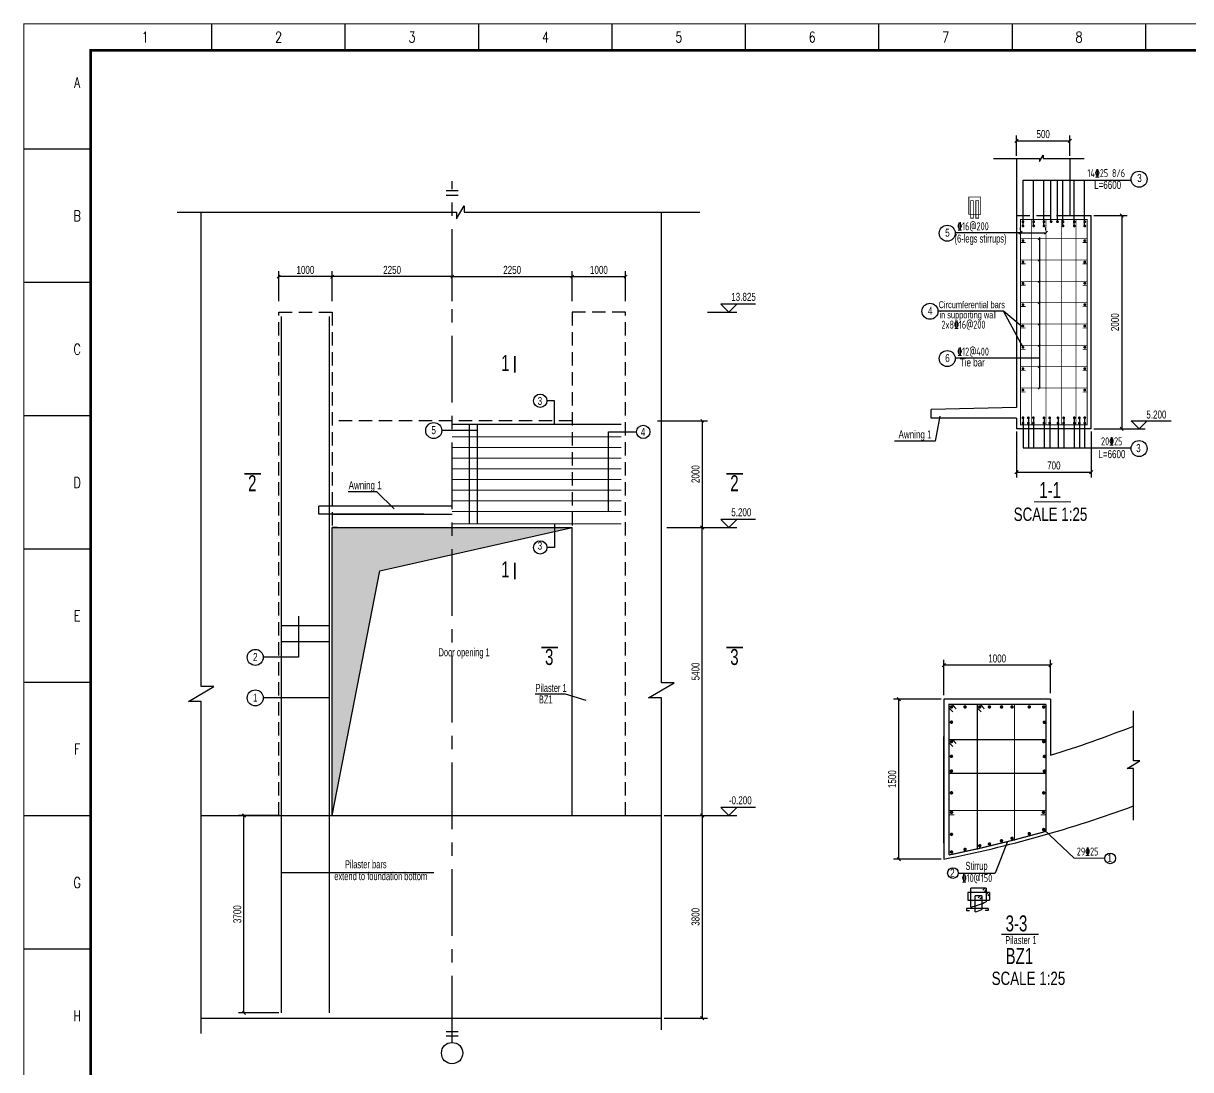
# Model space of a CAD drawing. Extents: x -84745 to 85, y -317996 to 13282.
# Drawn here: x -84050 to -40299, y -236348 to -197117 of the extents above; entities that cross this region are included whole.
import ezdxf
from ezdxf.enums import TextEntityAlignment as Align

# ---------------------------------------------------------------- set-up
doc = ezdxf.new("R2010")
doc.units = 0
doc.header["$LTSCALE"] = 2000
doc.header["$MEASUREMENT"] = 0
doc.linetypes.add('CENTER', pattern=[2, 1.25, -0.25, 0.25, -0.25])
doc.linetypes.add('HIDDEN', pattern=[0.375, 0.25, -0.125])
doc.layers.get('0').update_dxf_attribs({"linetype": 'CONTINUOUS'})
doc.layers.get('DEFPOINTS').update_dxf_attribs({"linetype": 'CONTINUOUS'})
for name, color, linetype in [('1', 3, 'CONTINUOUS'), ('12', 7, 'CONTINUOUS'), ('4', 2, 'CONTINUOUS'), ('5', 7, 'CONTINUOUS'), ('6', 1, 'CONTINUOUS'), ('LABEL_PM', 7, 'CONTINUOUS'), ('S_01', 3, 'CONTINUOUS'), ('S_02', 151, 'CENTER'), ('S_03', 7, 'HIDDEN'), ('S_04', 2, 'CONTINUOUS'), ('S_05_DIMS', 7, 'CONTINUOUS'), ('S_06', 1, 'CONTINUOUS'), ('S_07', 6, 'CONTINUOUS'), ('TK', 1, 'CONTINUOUS')]:
    doc.layers.add(name, color=color, linetype=linetype)
doc.layers.add('S_04_TEXT', color=2, linetype='CONTINUOUS', lineweight=0)
doc.styles.add('FS', font='kstxt.shx', dxfattribs={"width": 0.75, "bigfont": 'kshz.shx'})
doc.styles.add('HZ', font='kstxt.shx', dxfattribs={"width": 0.75, "bigfont": 'kshz.shx'})
doc.styles.add('KS', font='kstxt.shx', dxfattribs={"width": 0.75, "bigfont": 'kshz.shx'})
doc.styles.add('TK-HZ', font='txt.shx', dxfattribs={"width": 0.8, "bigfont": 'hztxt.shx'})
doc.styles.add('样3', font='tssdeng.shx', dxfattribs={"width": 0.7, "height": 300, "bigfont": 'tssdchn.shx'})
doc.dimstyles.new('Dim1', dxfattribs={"dimtxt": 300, "dimasz": 120, "dimexe": 200, "dimexo": 100, "dimgap": 100, "dimtad": 1, "dimdec": 0, "dimzin": 14, "dimdsep": 46, "dimtxsty": 'KS', "dimblk": 'ARCHTICK', "dimblk1": 'ARCHTICK', "dimblk2": 'ARCHTICK', "dimcen": -900, "dimclrd": 7, "dimclre": 7, "dimclrt": 2, "dimadec": 0, "dimazin": 0, "dimtfac": 1, "dimtdec": 0, "dimtix": 1, "dimtmove": 2, "dimatfit": 2, "dimfxl": 1, "dimtolj": 1, "dimtzin": 14, "dimarcsym": 0})
doc.dimstyles.new('KS50', dxfattribs={"dimtxt": 300, "dimasz": 120, "dimexe": 200, "dimexo": 100, "dimgap": 100, "dimtad": 1, "dimdec": 0, "dimlfac": 0.5, "dimzin": 14, "dimdsep": 46, "dimtxsty": 'KS', "dimblk": 'ARCHTICK', "dimcen": -900, "dimclrd": 7, "dimclre": 7, "dimclrt": 2, "dimadec": 0, "dimazin": 0, "dimtfac": 1, "dimtdec": 0, "dimtix": 1, "dimtmove": 2, "dimatfit": 2, "dimfxl": 1, "dimtolj": 1, "dimtzin": 14, "dimarcsym": 0})
doc.dimstyles.new('KSDIM0.25', dxfattribs={"dimtxt": 300, "dimasz": 120, "dimexe": 200, "dimexo": 100, "dimgap": 100, "dimtad": 1, "dimdec": 0, "dimlfac": 0.25, "dimzin": 14, "dimdsep": 46, "dimtxsty": 'KS', "dimblk": 'ARCHTICK', "dimblk1": 'OBLIQUE', "dimblk2": 'OBLIQUE', "dimsah": 1, "dimcen": -900, "dimclrd": 7, "dimclre": 7, "dimclrt": 2, "dimadec": 0, "dimazin": 0, "dimtfac": 1, "dimtdec": 0, "dimtix": 1, "dimtmove": 2, "dimatfit": 2, "dimfxl": 1, "dimtolj": 1, "dimtzin": 14, "dimlwd": -3, "dimarcsym": 2})
doc.dimstyles.new('KSDIM0.5', dxfattribs={"dimtxt": 300, "dimasz": 120, "dimexe": 200, "dimexo": 100, "dimgap": 100, "dimtad": 1, "dimdec": 0, "dimlfac": 0.5, "dimzin": 14, "dimdsep": 46, "dimtxsty": 'KS', "dimblk1": 'OBLIQUE', "dimblk2": 'OBLIQUE', "dimsah": 1, "dimcen": -900, "dimclrd": 7, "dimclre": 7, "dimclrt": 2, "dimazin": 0, "dimtfac": 1, "dimtdec": 0, "dimtix": 1, "dimtmove": 2, "dimatfit": 2, "dimfxl": 1, "dimtolj": 1, "dimtzin": 14, "dimlwd": -3, "dimarcsym": 2})
doc.dimstyles.new('KSDIM1', dxfattribs={"dimtxt": 300, "dimasz": 120, "dimexe": 200, "dimexo": 100, "dimgap": 100, "dimtad": 1, "dimdec": 0, "dimzin": 14, "dimdsep": 46, "dimtxsty": 'KS', "dimblk1": 'OBLIQUE', "dimblk2": 'OBLIQUE', "dimsah": 1, "dimcen": -900, "dimclrd": 7, "dimclre": 7, "dimclrt": 2, "dimazin": 3, "dimtfac": 1, "dimtdec": 0, "dimtix": 1, "dimtmove": 2, "dimatfit": 2, "dimfxl": 1, "dimtolj": 1, "dimtzin": 14, "dimlwd": -3, "dimarcsym": 0})

# ---------------------------------------------------------------- blocks, each defined once
blk = doc.blocks.new('A1-1')
at = {"layer": 'TK', "color": 7}
for p, q in [((7050, 58400), (7050, 59400)), ((12050, 58400), (12050, 59400)), ((17050, 58400), (17050, 59400)), ((22050, 58400), (22050, 59400)), ((27050, 58400), (27050, 59400)), ((32050, 58400), (32050, 59400)), ((37050, 58400), (37050, 59400)), ((42050, 58400), (42050, 59400)), ((2500, 54700), (0, 54700)), ((2500, 49700), (0, 49700)), ((2500, 44700), (0, 44700)), ((2500, 39700), (0, 39700)), ((2500, 34700), (0, 34700)), ((2500, 29700), (0, 29700)), ((2500, 24700), (0, 24700))]:
    blk.add_line(p, q, dxfattribs=at)
for points, const_width in [([(0, 0), (84100, 0), (84100, 59400), (0, 59400)], 35), ([(2500, 1000), (83100, 1000), (83100, 58400), (2500, 58400)], 100)]:
    blk.add_lwpolyline(points, close=True, dxfattribs=dict(at, const_width=const_width))
at = {"layer": 'TK', "color": 7, "style": 'TK-HZ', "width": 0.75}
for s, p in [('1', (4550, 58900)), ('2', (9550, 58900)), ('3', (14550, 58900)), ('4', (19550, 58900)), ('5', (24550, 58900)), ('6', (29550, 58900)), ('7', (34550, 58900)), ('8', (39550, 58900)), ('A', (2000, 57200)), ('B', (2000, 52200)), ('C', (2000, 47200)), ('D', (2000, 42200)), ('E', (2000, 37200)), ('F', (2000, 32200)), ('G', (2000, 27200)), ('H', (2000, 22200))]:
    blk.add_text(s, height=400, dxfattribs=at).set_placement(p, align=Align.MIDDLE_CENTER)
blk = doc.blocks.new('_OBLIQUE')
at = {"color": 1}
blk.add_line((-0.5, -0.5), (0.5, 0.5), dxfattribs=at)
blk = doc.blocks.new('*D176')
at = {"layer": 'DEFPOINTS', "color": 0, "transparency": 16777216}
for p in [(-60027, -216018), (-58605, -216018), (-60133, -226818)]:
    blk.add_point(p, dxfattribs=at)
at = {"layer": 'S_04', "color": 7, "lineweight": -2, "transparency": 16777216}
for p, q in [((-59927, -216018), (-58405, -216018)), ((-60033, -226818), (-58405, -226818))]:
    blk.add_line(p, q, dxfattribs=at)
at = {"layer": 'S_04', "color": 7, "lineweight": -3, "transparency": 16777216}
blk.add_line((-58605, -226818), (-58605, -216018), dxfattribs=at)
at = {"layer": 'S_04', "color": 7, "linetype": 'ByBlock', "lineweight": -3, "transparency": 16777216, "xscale": 120, "yscale": 120, "zscale": 120}
for p, rotation in [((-58605, -216018), 90), ((-58605, -226818), 270)]:
    blk.add_blockref('_OBLIQUE', p, dxfattribs=dict(at, rotation=rotation))
at = {"layer": 'S_04', "color": 2, "transparency": 16777216, "insert": (-58855, -221418), "char_height": 300, "attachment_point": 5, "rotation": 90, "style": 'KS'}
blk.add_mtext('\\A1;5400', dxfattribs=at)
blk = doc.blocks.new('_ArchTick')
at = {"color": 0, "linetype": 'ByBlock', "const_width": 0.3}
blk.add_lwpolyline([(-0.5, -0.5), (0.5, 0.5)], dxfattribs=at)
blk = doc.blocks.new('*D177')
at = {"color": 7, "lineweight": -2, "transparency": 16777216}
for p, q in [((-60280, -212018), (-58405, -212018)), ((-58605, -212018), (-58605, -216018)), ((-59827, -216018), (-58405, -216018))]:
    blk.add_line(p, q, dxfattribs=at)
at = {"layer": 'DEFPOINTS', "color": 0, "transparency": 16777216}
for p in [(-60380, -212018), (-59927, -216018), (-58605, -216018)]:
    blk.add_point(p, dxfattribs=at)
at = {"color": 7, "linetype": 'ByBlock', "lineweight": -2, "transparency": 16777216, "xscale": 120, "yscale": 120, "zscale": 120}
for p, rotation in [((-58605, -212018), 90), ((-58605, -216018), 270)]:
    blk.add_blockref('_ArchTick', p, dxfattribs=dict(at, rotation=rotation))
at = {"color": 2, "transparency": 16777216, "insert": (-58855, -214018), "char_height": 300, "attachment_point": 5, "rotation": 90, "style": 'KS'}
blk.add_mtext('\\A1;2000', dxfattribs=at)
blk = doc.blocks.new('*D178')
at = {"layer": 'DEFPOINTS', "color": 0, "transparency": 16777216}
for p in [(-74478, -206613), (-74478, -207628), (-72478, -207628)]:
    blk.add_point(p, dxfattribs=at)
at = {"layer": 'S_04', "color": 7, "lineweight": -2, "transparency": 16777216}
for p, q in [((-74478, -207528), (-74478, -206413)), ((-72478, -207528), (-72478, -206413)), ((-72478, -206613), (-74478, -206613))]:
    blk.add_line(p, q, dxfattribs=at)
at = {"layer": 'S_04', "color": 7, "linetype": 'ByBlock', "lineweight": -2, "transparency": 16777216, "xscale": 120, "yscale": 120, "zscale": 120, "rotation": 180}
blk.add_blockref('_ArchTick', (-74478, -206613), dxfattribs=at)
at = {"layer": 'S_04', "color": 7, "linetype": 'ByBlock', "lineweight": -2, "transparency": 16777216, "xscale": 120, "yscale": 120, "zscale": 120}
blk.add_blockref('_ArchTick', (-72478, -206613), dxfattribs=at)
at = {"layer": 'S_04', "color": 2, "transparency": 16777216, "insert": (-73478, -206363), "char_height": 300, "attachment_point": 5, "style": 'KS'}
blk.add_mtext('\\A1;1000', dxfattribs=at)
blk = doc.blocks.new('*D179')
at = {"layer": 'DEFPOINTS', "color": 0, "transparency": 16777216}
for p in [(-72478, -206613), (-72478, -207628), (-67978, -207628)]:
    blk.add_point(p, dxfattribs=at)
at = {"layer": 'S_04', "color": 7, "lineweight": -2, "transparency": 16777216}
for p, q in [((-72478, -207528), (-72478, -206413)), ((-67978, -207528), (-67978, -206413)), ((-67978, -206613), (-72478, -206613))]:
    blk.add_line(p, q, dxfattribs=at)
at = {"layer": 'S_04', "color": 7, "linetype": 'ByBlock', "lineweight": -2, "transparency": 16777216, "xscale": 120, "yscale": 120, "zscale": 120, "rotation": 180}
blk.add_blockref('_ArchTick', (-72478, -206613), dxfattribs=at)
at = {"layer": 'S_04', "color": 7, "linetype": 'ByBlock', "lineweight": -2, "transparency": 16777216, "xscale": 120, "yscale": 120, "zscale": 120}
blk.add_blockref('_ArchTick', (-67978, -206613), dxfattribs=at)
at = {"layer": 'S_04', "color": 2, "transparency": 16777216, "insert": (-70228, -206363), "char_height": 300, "attachment_point": 5, "style": 'KS'}
blk.add_mtext('\\A1;2250', dxfattribs=at)
blk = doc.blocks.new('*D180')
at = {"layer": 'DEFPOINTS', "color": 0, "transparency": 16777216}
for p in [(-61478, -206613), (-63478, -207628), (-61478, -207628)]:
    blk.add_point(p, dxfattribs=at)
at = {"layer": 'S_04', "color": 7, "lineweight": -2, "transparency": 16777216}
for p, q in [((-63478, -207528), (-63478, -206413)), ((-61478, -207528), (-61478, -206413)), ((-63478, -206613), (-61478, -206613))]:
    blk.add_line(p, q, dxfattribs=at)
at = {"layer": 'S_04', "color": 7, "linetype": 'ByBlock', "lineweight": -2, "transparency": 16777216, "xscale": 120, "yscale": 120, "zscale": 120, "rotation": 180}
blk.add_blockref('_ArchTick', (-63478, -206613), dxfattribs=at)
at = {"layer": 'S_04', "color": 7, "linetype": 'ByBlock', "lineweight": -2, "transparency": 16777216, "xscale": 120, "yscale": 120, "zscale": 120}
blk.add_blockref('_ArchTick', (-61478, -206613), dxfattribs=at)
at = {"layer": 'S_04', "color": 2, "transparency": 16777216, "insert": (-62478, -206363), "char_height": 300, "attachment_point": 5, "style": 'KS'}
blk.add_mtext('\\A1;1000', dxfattribs=at)
blk = doc.blocks.new('*D181')
at = {"layer": 'DEFPOINTS', "color": 0, "transparency": 16777216}
for p in [(-63478, -206613), (-67978, -207628), (-63478, -207628)]:
    blk.add_point(p, dxfattribs=at)
at = {"layer": 'S_04', "color": 7, "lineweight": -2, "transparency": 16777216}
for p, q in [((-67978, -207528), (-67978, -206413)), ((-63478, -207528), (-63478, -206413)), ((-67978, -206613), (-63478, -206613))]:
    blk.add_line(p, q, dxfattribs=at)
at = {"layer": 'S_04', "color": 7, "linetype": 'ByBlock', "lineweight": -2, "transparency": 16777216, "xscale": 120, "yscale": 120, "zscale": 120, "rotation": 180}
blk.add_blockref('_ArchTick', (-67978, -206613), dxfattribs=at)
at = {"layer": 'S_04', "color": 7, "linetype": 'ByBlock', "lineweight": -2, "transparency": 16777216, "xscale": 120, "yscale": 120, "zscale": 120}
blk.add_blockref('_ArchTick', (-63478, -206613), dxfattribs=at)
at = {"layer": 'S_04', "color": 2, "transparency": 16777216, "insert": (-65728, -206363), "char_height": 300, "attachment_point": 5, "style": 'KS'}
blk.add_mtext('\\A1;2250', dxfattribs=at)
blk = doc.blocks.new('*D184')
at = {"layer": '4', "color": 7, "lineweight": -2, "transparency": 16777216}
for p, q in [((-46826, -212420), (-46826, -214146)), ((-44026, -212421), (-44026, -214146))]:
    blk.add_line(p, q, dxfattribs=at)
at = {"layer": '4', "color": 7, "lineweight": -3, "transparency": 16777216}
blk.add_line((-46826, -213946), (-44026, -213946), dxfattribs=at)
at = {"layer": 'DEFPOINTS', "color": 0, "transparency": 16777216}
for p in [(-46826, -212320), (-44026, -212321), (-44026, -213946)]:
    blk.add_point(p, dxfattribs=at)
at = {"layer": '4', "color": 7, "linetype": 'ByBlock', "lineweight": -3, "transparency": 16777216, "xscale": 120, "yscale": 120, "zscale": 120, "rotation": 180}
blk.add_blockref('_OBLIQUE', (-46826, -213946), dxfattribs=at)
at = {"layer": '4', "color": 7, "linetype": 'ByBlock', "lineweight": -3, "transparency": 16777216, "xscale": 120, "yscale": 120, "zscale": 120}
blk.add_blockref('_OBLIQUE', (-44026, -213946), dxfattribs=at)
at = {"layer": '4', "color": 2, "transparency": 16777216, "insert": (-45426, -213696), "char_height": 300, "attachment_point": 5, "style": 'KS'}
blk.add_mtext('\\A1;700', dxfattribs=at)
blk = doc.blocks.new('*D185')
at = {"layer": '4', "color": 7, "lineweight": -2, "transparency": 16777216}
for p, q in [((-46676, -204866), (-46676, -204766)), ((-45721, -204866), (-45721, -204766))]:
    blk.add_line(p, q, dxfattribs=at)
at = {"layer": '4', "color": 7, "lineweight": -3, "transparency": 16777216}
blk.add_line((-46676, -204966), (-45721, -204966), dxfattribs=at)
at = {"layer": 'DEFPOINTS', "color": 0, "transparency": 16777216}
for p in [(-46676, -204966), (-45721, -204966), (-45721, -204966)]:
    blk.add_point(p, dxfattribs=at)
at = {"layer": '4', "color": 7, "linetype": 'ByBlock', "lineweight": -3, "transparency": 16777216, "xscale": 120, "yscale": 120, "zscale": 120, "rotation": 180}
blk.add_blockref('_OBLIQUE', (-46676, -204966), dxfattribs=at)
at = {"layer": '4', "color": 7, "linetype": 'ByBlock', "lineweight": -3, "transparency": 16777216, "xscale": 120, "yscale": 120, "zscale": 120}
blk.add_blockref('_OBLIQUE', (-45721, -204966), dxfattribs=at)
blk = doc.blocks.new('*D186')
at = {"layer": '5', "color": 7, "lineweight": -2, "transparency": 16777216}
for p, q in [((-43926, -204322), (-42684, -204322)), ((-43926, -212322), (-42684, -212322))]:
    blk.add_line(p, q, dxfattribs=at)
at = {"layer": '5', "color": 7, "lineweight": -3, "transparency": 16777216}
blk.add_line((-42884, -204322), (-42884, -212322), dxfattribs=at)
at = {"layer": 'DEFPOINTS', "color": 0, "transparency": 16777216}
for p in [(-44026, -204322), (-44026, -212322), (-42884, -212322)]:
    blk.add_point(p, dxfattribs=at)
at = {"layer": '5', "color": 7, "linetype": 'ByBlock', "lineweight": -3, "transparency": 16777216, "xscale": 120, "yscale": 120, "zscale": 120}
for p, rotation in [((-42884, -204322), 90), ((-42884, -212322), 270)]:
    blk.add_blockref('_OBLIQUE', p, dxfattribs=dict(at, rotation=rotation))
at = {"layer": '5', "color": 2, "transparency": 16777216, "insert": (-43134, -208322), "char_height": 300, "attachment_point": 5, "rotation": 90, "style": 'KS'}
blk.add_mtext('\\A1;2000', dxfattribs=at)
blk = doc.blocks.new('*D198')
at = {"color": 7, "lineweight": -2, "transparency": 16777216}
for p, q in [((-49550, -222306), (-49550, -220983)), ((-45550, -222231), (-45550, -220983))]:
    blk.add_line(p, q, dxfattribs=at)
at = {"color": 7, "lineweight": -3, "transparency": 16777216}
blk.add_line((-45550, -221183), (-49550, -221183), dxfattribs=at)
at = {"layer": 'DEFPOINTS', "color": 0, "transparency": 16777216}
for p in [(-49550, -221183), (-49550, -222406), (-45550, -222331)]:
    blk.add_point(p, dxfattribs=at)
at = {"color": 7, "linetype": 'ByBlock', "lineweight": -3, "transparency": 16777216, "xscale": 120, "yscale": 120, "zscale": 120, "rotation": 180}
blk.add_blockref('_OBLIQUE', (-49550, -221183), dxfattribs=at)
at = {"color": 7, "linetype": 'ByBlock', "lineweight": -3, "transparency": 16777216, "xscale": 120, "yscale": 120, "zscale": 120}
blk.add_blockref('_OBLIQUE', (-45550, -221183), dxfattribs=at)
at = {"color": 2, "transparency": 16777216, "insert": (-47550, -220933), "char_height": 300, "attachment_point": 5, "style": 'KS'}
blk.add_mtext('\\A1;1000', dxfattribs=at)
blk = doc.blocks.new('*D199')
at = {"layer": 'DEFPOINTS', "color": 0, "transparency": 16777216}
for p in [(-51235, -222455), (-49550, -222455), (-49550, -228455)]:
    blk.add_point(p, dxfattribs=at)
at = {"layer": 'S_05_DIMS', "color": 7, "lineweight": -2, "transparency": 16777216}
for p, q in [((-49650, -222455), (-51435, -222455)), ((-49650, -228455), (-51435, -228455))]:
    blk.add_line(p, q, dxfattribs=at)
at = {"layer": 'S_05_DIMS', "color": 7, "lineweight": -3, "transparency": 16777216}
blk.add_line((-51235, -228455), (-51235, -222455), dxfattribs=at)
at = {"layer": 'S_05_DIMS', "color": 7, "linetype": 'ByBlock', "lineweight": -3, "transparency": 16777216, "xscale": 120, "yscale": 120, "zscale": 120}
for p, rotation in [((-51235, -222455), 90), ((-51235, -228455), 270)]:
    blk.add_blockref('_OBLIQUE', p, dxfattribs=dict(at, rotation=rotation))
at = {"layer": 'S_05_DIMS', "color": 2, "transparency": 16777216, "insert": (-51485, -225455), "char_height": 300, "attachment_point": 5, "rotation": 90, "style": 'KS'}
blk.add_mtext('\\A1;1500', dxfattribs=at)
blk = doc.blocks.new('*D235')
at = {"layer": 'DEFPOINTS', "color": 0, "transparency": 16777216}
for p in [(-44826, -201521), (-46826, -202183), (-44826, -202183)]:
    blk.add_point(p, dxfattribs=at)
at = {"layer": 'S_05_DIMS', "color": 7, "lineweight": -2, "transparency": 16777216}
for p, q in [((-46826, -202083), (-46826, -201321)), ((-44826, -202083), (-44826, -201321))]:
    blk.add_line(p, q, dxfattribs=at)
at = {"layer": 'S_05_DIMS', "color": 7, "lineweight": -3, "transparency": 16777216}
blk.add_line((-46826, -201521), (-44826, -201521), dxfattribs=at)
at = {"layer": 'S_05_DIMS', "color": 7, "linetype": 'ByBlock', "lineweight": -3, "transparency": 16777216, "xscale": 120, "yscale": 120, "zscale": 120, "rotation": 180}
blk.add_blockref('_OBLIQUE', (-46826, -201521), dxfattribs=at)
at = {"layer": 'S_05_DIMS', "color": 7, "linetype": 'ByBlock', "lineweight": -3, "transparency": 16777216, "xscale": 120, "yscale": 120, "zscale": 120}
blk.add_blockref('_OBLIQUE', (-44826, -201521), dxfattribs=at)
at = {"layer": 'S_05_DIMS', "color": 2, "transparency": 16777216, "insert": (-45826, -201271), "char_height": 300, "attachment_point": 5, "style": 'KS'}
blk.add_mtext('\\A1;500', dxfattribs=at)
blk = doc.blocks.new('*D238')
at = {"layer": 'DEFPOINTS', "color": 0, "transparency": 16777216}
for p in [(-60133, -226818), (-60133, -234418), (-58605, -234418)]:
    blk.add_point(p, dxfattribs=at)
at = {"layer": 'S_04', "color": 7, "lineweight": -2, "transparency": 16777216}
for p, q in [((-60033, -226818), (-58405, -226818)), ((-60033, -234418), (-58405, -234418))]:
    blk.add_line(p, q, dxfattribs=at)
at = {"layer": 'S_04', "color": 7, "lineweight": -3, "transparency": 16777216}
blk.add_line((-58605, -226818), (-58605, -234418), dxfattribs=at)
at = {"layer": 'S_04', "color": 7, "linetype": 'ByBlock', "lineweight": -3, "transparency": 16777216, "xscale": 120, "yscale": 120, "zscale": 120}
for p, rotation in [((-58605, -226818), 90), ((-58605, -234418), 270)]:
    blk.add_blockref('_OBLIQUE', p, dxfattribs=dict(at, rotation=rotation))
at = {"layer": 'S_04', "color": 2, "transparency": 16777216, "insert": (-58855, -230618), "char_height": 300, "attachment_point": 5, "rotation": 90, "style": 'KS'}
blk.add_mtext('\\A1;3800', dxfattribs=at)
blk = doc.blocks.new('*D239')
at = {"layer": 'DEFPOINTS', "color": 0, "transparency": 16777216}
for p in [(-75780, -226818), (-74378, -226818), (-74378, -234218)]:
    blk.add_point(p, dxfattribs=at)
at = {"layer": 'S_05_DIMS', "color": 7, "lineweight": -2, "transparency": 16777216}
for p, q in [((-74478, -226818), (-75980, -226818)), ((-74478, -234218), (-75980, -234218))]:
    blk.add_line(p, q, dxfattribs=at)
at = {"layer": 'S_05_DIMS', "color": 7, "lineweight": -3, "transparency": 16777216}
blk.add_line((-75780, -234218), (-75780, -226818), dxfattribs=at)
at = {"layer": 'S_05_DIMS', "color": 7, "linetype": 'ByBlock', "lineweight": -3, "transparency": 16777216, "xscale": 120, "yscale": 120, "zscale": 120}
for p, rotation in [((-75780, -226818), 90), ((-75780, -234218), 270)]:
    blk.add_blockref('_OBLIQUE', p, dxfattribs=dict(at, rotation=rotation))
at = {"layer": 'S_05_DIMS', "color": 2, "transparency": 16777216, "insert": (-76030, -230518), "char_height": 300, "attachment_point": 5, "rotation": 90, "style": 'KS'}
blk.add_mtext('\\A1;3700', dxfattribs=at)

msp = doc.modelspace()

# ---------------------------------------------------------------- hatches: boundary and pattern name
at = {"layer": 'S_07'}
msp.add_hatch(color=256, dxfattribs=at).paths.add_polyline_path([(-63478.392, -216018.328), (-72478.392, -216018.328), (-72478.392, -226818.328), (-70693.605, -217643.683)])

# ---------------------------------------------------------------- linework, layer by layer
for p, q in [((-68207.522, -203390.624), (-67749.262, -203390.624)), ((-68207.522, -203560.934), (-67749.262, -203560.934)), ((-47309.065, -207914.274), (-49768.578, -207914.274)), ((-46611.482, -208496.362), (-47309.065, -207914.274)), ((-46578.034, -209270.768), (-47309.065, -207914.274)), ((-49694.343, -211846.898), (-49876.483, -212781.073)), ((-49876.483, -212781.073), (-51394.761, -212781.073)), ((-46580.38, -213027.861), (-42530.19, -213027.861)), ((-70795.119, -214688.408), (-71875.549, -214688.408)), ((-70151.646, -215316.442), (-70795.119, -214688.408)), ((-73731.046, -219342.721), (-73731.046, -220887.859)), ((-63734.738, -222263.522), (-64868.807, -222263.522)), ((-62960.339, -222503.443), (-63734.738, -222263.522)), ((-68207.522, -234915.419), (-67749.262, -234915.419)), ((-68207.522, -235085.73), (-67749.262, -235085.73))]:
    msp.add_line(p, q)
at = {"layer": '1'}
for p, q in [((-46825.99, -202182.734), (-46826.215, -211520.969)), ((-44825.99, -202182.826), (-44826.031, -204321.533)), ((-44826.031, -204321.533), (-44026.025, -204321.759)), ((-44026.215, -212321.759), (-44026.025, -204321.759)), ((-46826.215, -211520.969), (-50026.215, -211600.969)), ((-50026.215, -211920.969), (-50026.215, -211600.969)), ((-46826.215, -211920.969), (-50026.215, -211920.969)), ((-46826.215, -211920.969), (-46826.215, -212321.759)), ((-44026.215, -212321.759), (-46826.215, -212321.759))]:
    msp.add_line(p, q, dxfattribs=at)
at = {"layer": '12'}
for p, q in [((-64137.301, -211269.141), (-64427.881, -211269.141)), ((-64137.301, -212170.523), (-64137.301, -211269.141)), ((-67035.592, -212385.561), (-68355.028, -212385.561)), ((-62119.377, -212436.655), (-61064.518, -212436.655)), ((-62119.377, -215418.328), (-62119.377, -212436.655)), ((-64137.301, -215866.134), (-64137.301, -216767.516)), ((-64137.301, -216767.516), (-64427.881, -216767.516)), ((-73731.046, -220887.859), (-75041.746, -220887.859)), ((-72578.392, -222408.704), (-75041.746, -222408.704))]:
    msp.add_line(p, q, dxfattribs=at)
at = {"layer": '4'}
for p, q in [((-46580.155, -202991.214), (-42529.971, -202992.003)), ((-46580.155, -204698.089), (-46580.155, -202991.214)), ((-46188.474, -204675.913), (-46188.474, -202991.214)), ((-45800.747, -204675.913), (-45800.747, -202991.214)), ((-45534.118, -204559.873), (-45534.118, -202991.214)), ((-45295.409, -204559.873), (-45295.409, -202991.214)), ((-45087.644, -204653.809), (-45087.644, -202991.214)), ((-44664.667, -204654.599), (-44664.667, -202992.003)), ((-44272.023, -204676.584), (-44272.023, -202992.003)), ((-46616.299, -204965.689), (-49115.472, -204965.689)), ((-45995.508, -205229.092), (-45935.618, -205148.3)), ((-45961.903, -205186.997), (-45962.262, -210790.121)), ((-45995.508, -206029.516), (-45935.618, -205948.724)), ((-45995.508, -206829.939), (-45935.618, -206749.147)), ((-45995.508, -207630.363), (-45935.618, -207549.571)), ((-45995.508, -208430.786), (-45935.618, -208349.994)), ((-45995.697, -209230.786), (-45935.807, -209149.994)), ((-45962.19, -209664.957), (-49115.472, -209664.957)), ((-45995.95, -210031.388), (-45936.06, -209950.596)), ((-45996.203, -210831.99), (-45936.313, -210751.198)), ((-46580.38, -211904.259), (-46580.38, -213027.861)), ((-46382.522, -211905.048), (-46382.522, -213028.65)), ((-46186.671, -211904.259), (-46186.671, -213027.861)), ((-45794.394, -211904.259), (-45794.394, -213027.861)), ((-45582.798, -211904.259), (-45582.798, -213027.861)), ((-45269.633, -211904.259), (-45269.633, -213027.861)), ((-45058.037, -211904.259), (-45058.037, -213027.861)), ((-44665.76, -211904.259), (-44665.76, -213027.861)), ((-44469.909, -211905.048), (-44469.909, -213028.65)), ((-44272.248, -211905.048), (-44272.248, -213028.65)), ((-42684.576, -212321.759), (-42007.388, -212321.759))]:
    msp.add_line(p, q, dxfattribs=at)
for points in [[(-47686.801, -202182.734), (-45963.422, -202182.734), (-45963.422, -202302.734), (-45823.422, -202062.734), (-45823.422, -202182.734), (-44291.611, -202183.523)], [(-41925.523, -212021.759), (-42225.523, -212321.759), (-42525.523, -212021.759), (-41025.523, -212021.759)]]:
    msp.add_lwpolyline(points, dxfattribs=at)
at = {"layer": '4', "color": 1, "const_width": 30}
for points in [[(-48612.634, -203625.551), (-48170.581, -203625.551), (-48170.581, -204275.369), (-48612.634, -204275.369)], [(-48541.905, -203762.587), (-48441.096, -203762.587), (-48441.096, -204419.519), (-48541.905, -204419.519)], [(-48348.075, -203762.587), (-48247.267, -203762.587), (-48247.267, -204419.519), (-48348.075, -204419.519)]]:
    msp.add_lwpolyline(points, close=True, dxfattribs=at)
for points in [[(-46676.215, -212170.969), (-44176.215, -212171.759), (-44175.99, -204473.434), (-46675.99, -204473.309), (-46676.215, -212170.969)], [(-46257.63, -212170.969), (-45720.853, -212171.759), (-45720.627, -204474.098), (-46257.404, -204473.309), (-46257.63, -212170.969)], [(-44594.801, -212170.969), (-45131.578, -212171.759), (-45131.804, -204474.098), (-44595.026, -204473.309), (-44594.801, -212170.969)], [(-44176.215, -205186.997), (-46676.215, -205186.997)], [(-46479.603, -205334.879), (-46676.215, -205334.879)], [(-44176.215, -205335.668), (-44350.419, -205335.668)], [(-44176.215, -205987.421), (-46676.215, -205987.421)], [(-46479.603, -206135.302), (-46676.215, -206135.302)], [(-44176.215, -206136.091), (-44350.419, -206136.091)], [(-44176.215, -206787.844), (-46676.215, -206787.844)], [(-46479.603, -206935.726), (-46676.215, -206935.726)], [(-44176.215, -206936.515), (-44350.419, -206936.515)], [(-44176.215, -207588.268), (-46676.215, -207588.268)], [(-46479.603, -207736.149), (-46676.215, -207736.149)], [(-44176.215, -207736.938), (-44350.419, -207736.938)], [(-44176.215, -208388.691), (-46676.215, -208388.691)], [(-46479.603, -208536.573), (-46676.215, -208536.573)], [(-44176.215, -208537.362), (-44350.419, -208537.362)], [(-44176.405, -209189.481), (-46676.405, -209188.691)], [(-46479.792, -209336.573), (-46676.405, -209336.573)], [(-44176.405, -209337.362), (-44350.609, -209337.362)], [(-44176.658, -209990.083), (-46676.658, -209989.293)], [(-46480.045, -210137.175), (-46676.658, -210137.175)], [(-44176.658, -210137.964), (-44350.862, -210137.964)], [(-44176.91, -210790.685), (-46676.91, -210789.895)], [(-46480.298, -210937.777), (-46676.91, -210937.777)], [(-44176.91, -210938.566), (-44351.114, -210938.566)], [(-49158.949, -226794.437), (-49355.562, -226794.437)], [(-45917.924, -226794.437), (-45721.311, -226794.437)]]:
    msp.add_lwpolyline(points, dxfattribs=at)
at = {"layer": '4'}
for centre in [(-42231.56, -202961.887), (-49422.534, -204986.615), (-50068.578, -207914.274), (-49422.534, -209685.883), (-42231.786, -213058.767)]:
    msp.add_circle(centre, 300, dxfattribs=at)
at = {"layer": '6', "const_width": 52.8}
for points in [[(-46606.326, -204541.434, 1), (-46562.258, -204570.516, 1)], [(-46606.326, -204698.915, 1), (-46562.258, -204727.998, 1)], [(-46204.756, -204541.434, 1), (-46160.687, -204570.516, 1)], [(-46204.756, -204698.915, 1), (-46160.687, -204727.998, 1)], [(-45817.029, -204541.434, 1), (-45772.96, -204570.516, 1)], [(-45817.029, -204698.915, 1), (-45772.96, -204727.998, 1)], [(-45550.4, -204541.434, 1), (-45506.332, -204570.516, 1)], [(-45311.692, -204541.434, 1), (-45267.623, -204570.516, 1)], [(-45103.927, -204541.434, 1), (-45059.858, -204570.516, 1)], [(-45103.927, -204698.915, 1), (-45059.858, -204727.998, 1)], [(-44680.949, -204542.223, 1), (-44636.88, -204571.305, 1)], [(-44680.949, -204699.704, 1), (-44636.88, -204728.787, 1)], [(-44288.862, -204542.223, 1), (-44244.793, -204571.305, 1)], [(-44288.862, -204699.704, 1), (-44244.793, -204728.787, 1)], [(-46606.552, -205247.619, 1), (-46562.483, -205276.701, 1)], [(-44289.087, -205248.408, 1), (-44245.018, -205277.491, 1)], [(-46606.552, -206048.042, 1), (-46562.483, -206077.125, 1)], [(-44289.087, -206048.831, 1), (-44245.018, -206077.914, 1)], [(-46606.552, -206848.466, 1), (-46562.483, -206877.548, 1)], [(-44289.087, -206849.255, 1), (-44245.018, -206878.338, 1)], [(-46606.552, -207648.889, 1), (-46562.483, -207677.972, 1)], [(-44289.087, -207649.678, 1), (-44245.018, -207678.761, 1)], [(-46606.552, -208449.313, 1), (-46562.483, -208478.395, 1)], [(-44289.087, -208450.102, 1), (-44245.018, -208479.185, 1)], [(-46606.741, -209249.313, 1), (-46562.673, -209278.395, 1)], [(-44289.276, -209250.102, 1), (-44245.208, -209279.185, 1)], [(-46606.994, -210049.915, 1), (-46562.925, -210078.997, 1)], [(-44289.529, -210050.704, 1), (-44245.461, -210079.787, 1)], [(-46607.247, -210850.517, 1), (-46563.178, -210879.599, 1)], [(-44289.782, -210851.306, 1), (-44245.713, -210880.389, 1)], [(-46606.552, -211889.718, 1), (-46562.483, -211918.801, 1)], [(-46606.552, -212090.716, 1), (-46562.483, -212119.799, 1)], [(-46402.93, -211894.833, 1), (-46358.861, -211923.916, 1)], [(-46402.93, -212091.505, 1), (-46358.861, -212120.588, 1)], [(-46215.886, -211889.618, 1), (-46171.818, -211918.7, 1)], [(-46215.886, -212090.716, 1), (-46171.818, -212119.799, 1)], [(-45814.802, -211894.044, 1), (-45770.733, -211923.127, 1)], [(-45814.802, -212090.716, 1), (-45770.733, -212119.799, 1)], [(-45603.206, -211894.044, 1), (-45559.137, -211923.127, 1)], [(-45603.206, -212090.716, 1), (-45559.137, -212119.799, 1)], [(-45249.225, -211894.044, -1), (-45293.294, -211923.127, -1)], [(-45249.225, -212090.716, -1), (-45293.294, -212119.799, -1)], [(-45037.629, -211894.044, -1), (-45081.698, -211923.127, -1)], [(-45037.629, -212090.716, -1), (-45081.698, -212119.799, -1)], [(-44636.544, -211889.618, -1), (-44680.613, -211918.7, -1)], [(-44636.544, -212090.716, -1), (-44680.613, -212119.799, -1)], [(-44449.501, -211894.833, -1), (-44493.57, -211923.916, -1)], [(-44449.501, -212091.505, -1), (-44493.57, -212120.588, -1)], [(-44289.087, -211890.507, 1), (-44245.018, -211919.59, 1)], [(-44289.087, -212091.505, 1), (-44245.018, -212120.588, 1)]]:
    msp.add_lwpolyline(points, format="xyb", close=True, dxfattribs=at)
at = {"layer": '6', "const_width": 45}
for points in [[(-74378.392, -208105.509), (-74378.392, -234218.328)], [(-72578.392, -208105.509), (-72578.392, -234218.328)], [(-67978.392, -212154.879), (-61639.405, -212154.879)], [(-67335.592, -212154.879), (-67335.592, -215881.777)], [(-67035.592, -212154.879), (-67035.592, -215881.777)], [(-67978.392, -212618.328), (-61639.405, -212618.328)], [(-67978.392, -213018.328), (-61639.405, -213018.328)], [(-67978.392, -213418.328), (-61639.405, -213418.328)], [(-67978.392, -213818.328), (-61639.405, -213818.328)], [(-67978.392, -214218.328), (-61639.405, -214218.328)], [(-67978.392, -214618.328), (-61639.405, -214618.328)], [(-67978.392, -215018.328), (-61639.405, -215018.328)], [(-67978.392, -215418.328), (-61639.405, -215418.328)], [(-67978.392, -215881.777), (-61639.405, -215881.777)], [(-74378.392, -219704.019), (-72578.392, -219704.019)], [(-74378.392, -220304.019), (-72578.392, -220304.019)]]:
    msp.add_lwpolyline(points, dxfattribs=at)
at = {"layer": 'LABEL_PM'}
for p in [(-47169.66, -227790.978), (-49008.091, -228976.973)]:
    msp.add_line(p, (-47619.53, -228976.973), dxfattribs=at)
at = {"layer": 'S_01'}
for p, q in [((-67978.392, -215218.328), (-72978.392, -215218.328)), ((-72978.392, -215518.328), (-72978.392, -215218.328)), ((-69039.261, -215518.328), (-72978.392, -215518.328)), ((-72478.392, -215518.328), (-67978.392, -215518.328)), ((-72478.392, -226818.328), (-72478.392, -216018.328)), ((-72478.392, -216018.328), (-63478.392, -216018.328)), ((-72478.392, -216018.328), (-63478.392, -216018.328)), ((-72478.392, -226818.328), (-72478.392, -216018.328)), ((-72278.392, -216018.328), (-72478.392, -216018.328)), ((-63478.392, -226818.328), (-63478.392, -216018.328)), ((-49549.979, -222455.446), (-49549.979, -228455.446)), ((-45549.979, -222455.446), (-49549.979, -222455.446)), ((-45549.979, -222455.446), (-45549.979, -224559.111)), ((-49549.979, -227857.581), (-49549.979, -223857.581)), ((-77384.655, -226818.328), (-67778.392, -226818.328)), ((-67778.392, -226818.328), (-60133.306, -226818.328)), ((-77384.655, -234418.328), (-60133.306, -234418.328))]:
    msp.add_line(p, q, dxfattribs=at)
for points, const_width in [([(-65629.153, -210218.77), (-65629.153, -209593.77)], 60), ([(-75769.177, -214007.192), (-75144.177, -214007.192)], 60), ([(-57697.811, -214007.192), (-57072.811, -214007.192)], 60), ([(-46170.411, -215055.583), (-44778.052, -215055.583)], 45), ([(-65629.153, -217958.219), (-65629.153, -217333.219)], 60), ([(-64639.586, -220522.508), (-64014.586, -220522.508)], 60), ([(-57697.811, -220522.508), (-57072.811, -220522.508)], 60), ([(-47393.815, -231273.848), (-46001.456, -231273.848)], 45)]:
    msp.add_lwpolyline(points, dxfattribs=dict(at, const_width=const_width))
msp.add_circle((-67978.392, -235728.853, 0), 400, dxfattribs=at)
for radius, start, end in [(43800, 287.2657239, 291.5782843), (46600, 281.135682, 290.222959)]:
    msp.add_arc((-58549.979, -182732.804), radius, start, end, dxfattribs=at)
at = {"layer": 'S_02'}
msp.add_line((-67978.392, -235328.853), (-67978.392, -203030.319), dxfattribs=at)
at = {"layer": 'S_03'}
for p, q in [((-46826.031, -204320.969), (-44826.031, -204321.533)), ((-74478.392, -226818.328), (-74478.392, -207941.785)), ((-74478.392, -207941.785), (-72478.392, -207941.785)), ((-72478.392, -207941.785), (-72478.392, -216018.328)), ((-63478.392, -207941.785), (-63478.392, -216018.328)), ((-61478.392, -207941.785), (-63478.392, -207941.785)), ((-61478.392, -226818.328), (-61478.392, -207941.785)), ((-63478.392, -212018.328), (-72478.392, -212018.328))]:
    msp.add_line(p, q, dxfattribs=at)
at = {"layer": 'S_04'}
for p, q in [((-70693.605, -217643.683), (-63478.392, -216018.328)), ((-72478.392, -226818.328), (-70693.605, -217643.683)), ((-74378.392, -228952.153), (-68668.571, -228952.153))]:
    msp.add_line(p, q, dxfattribs=at)
for points in [[(-78285.37, -204202.744), (-67810.475, -204202.744), (-67810.475, -204442.744), (-67530.475, -203962.744), (-67530.475, -204202.744), (-58692.186, -204202.744)], [(-77384.655, -234998.345), (-77384.655, -222547.204), (-77864.655, -222547.204), (-76904.655, -221987.204), (-77384.655, -221987.204), (-77384.655, -204202.744)], [(-60133.306, -234860.106), (-60133.306, -222408.965), (-60613.306, -222408.965), (-59653.306, -221848.965), (-60133.306, -221848.965), (-60133.306, -204202.744)], [(-56607.723, -207644.8), (-57901.692, -207644.8), (-57604.707, -207941.785), (-57307.723, -207644.8)], [(-58404.707, -207941.785), (-57304.707, -207941.785)], [(-58404.707, -216018.328), (-57304.707, -216018.328)], [(-56607.723, -215721.343), (-57901.692, -215721.343), (-57604.707, -216018.328), (-57307.723, -215721.343)], [(-42441.56, -226998.705), (-42441.56, -225054.123), (-42681.56, -225054.123), (-42201.56, -224774.123), (-42441.56, -224774.123), (-42441.56, -222893.004)], [(-56607.723, -226521.343), (-57901.692, -226521.343), (-57604.707, -226818.328), (-57307.723, -226521.343)], [(-58404.707, -226818.328), (-57304.707, -226818.328)]]:
    msp.add_lwpolyline(points, dxfattribs=at)
for centre, radius in [((-64677.881, -211269.141), 250), ((-68669.629, -212386.857), 300), ((-60814.518, -212436.655), 250), ((-64677.881, -216767.516), 250), ((-75356.347, -220889.154), 300), ((-75356.347, -222409.999), 300), ((-43314.653, -228424.88, 0), 200), ((-49208.091, -228976.973), 200)]:
    msp.add_circle(centre, radius, dxfattribs=at)
at = {"layer": 'S_04_TEXT'}
for p, q in [((-45805.075, -227343.379, 0), (-44663.921, -228418.261, 0)), ((-44663.921, -228418.261, 0), (-43519.27, -228418.261, 0))]:
    msp.add_line(p, q, dxfattribs=at)
at = {"layer": 'S_06'}
for p, q in [((-48541.644, -230259.139, 0), (-48541.644, -229542.922, 0)), ((-47959.833, -229542.922), (-48541.644, -229542.922, 0)), ((-48017.782, -229542.922), (-48087.765, -229614.999)), ((-47959.833, -229598.729), (-48026.306, -229667.191)), ((-47959.833, -229542.922), (-47959.833, -230059.007, 0)), ((-47837.811, -229704.903), (-48649.83, -229704.903)), ((-48649.83, -229704.903), (-48649.83, -229996.541)), ((-48649.83, -229996.541), (-47837.811, -229996.541)), ((-48378.272, -230436.221, 0), (-48378.272, -229830.207, 0)), ((-48130.356, -229830.207), (-48378.272, -229830.207, 0)), ((-48188.306, -229830.207), (-48258.289, -229902.284)), ((-48130.356, -229886.014), (-48196.83, -229954.476)), ((-48130.356, -229830.207), (-48130.356, -230345.467, 0)), ((-47895.76, -229704.903), (-47965.744, -229776.979)), ((-47837.811, -229760.71), (-47904.285, -229829.172)), ((-47837.811, -229704.903), (-47837.811, -229996.541)), ((-47891.811, -230304.903), (-48703.83, -230304.903)), ((-48703.83, -230304.903), (-48703.83, -230382.541)), ((-48703.83, -230382.541), (-48591.421, -230382.541)), ((-47891.811, -230382.541), (-48004.22, -230382.541)), ((-47891.811, -230304.903), (-47891.811, -230382.541))]:
    msp.add_line(p, q, dxfattribs=at)
at = {"layer": 'S_06', "const_width": 45}
for points in [[(-49355.223, -228300.168), (-49355.223, -222648.843), (-45721.65, -222648.843)], [(-49218.815, -222663.856), (-49090.014, -222824.512)], [(-48295.964, -228095.648), (-48295.964, -222648.843)], [(-48159.555, -222663.856), (-48030.754, -222824.512)], [(-46898.654, -227760.086), (-46898.654, -222648.843)], [(-45721.65, -222648.843), (-45721.65, -227414.165)], [(-49355.223, -222786.075), (-49209.62, -222931.678)], [(-48295.964, -222786.075), (-48150.361, -222931.678)], [(-49355.223, -223973.938), (-45721.65, -223973.938)], [(-49218.815, -223965.162), (-49090.014, -224125.819)], [(-49218.815, -223965.162), (-49090.014, -224125.819)], [(-49355.223, -224087.382), (-49209.62, -224232.985)], [(-49355.223, -224087.382), (-49209.62, -224232.985)], [(-49355.223, -225234.638), (-45721.65, -225234.638)], [(-49355.223, -226631.061), (-45721.65, -226631.061)]]:
    msp.add_lwpolyline(points, dxfattribs=at)
at = {"layer": 'S_06', "const_width": 65}
for points in [[(-49294.577, -222747.018, 1), (-49229.577, -222747.018, 1)], [(-48787.304, -222747.018, 1), (-48722.304, -222747.018, 1)], [(-48235.318, -222747.018, 1), (-48170.318, -222747.018, 1)], [(-47872.481, -222747.018, 1), (-47807.481, -222747.018, 1)], [(-47420.244, -222747.018, 1), (-47355.244, -222747.018, 1)], [(-47024.12, -222747.018, 1), (-46959.12, -222747.018, 1)], [(-46315.016, -222747.018, -1), (-46380.016, -222747.018, -1)], [(-45775.937, -222747.018, -1), (-45840.937, -222747.018, -1)], [(-49297.031, -223320.214, 1), (-49232.031, -223320.214, 1)], [(-45749.136, -223324.138, -1), (-45814.136, -223324.138, -1)], [(-49294.577, -224048.324, 1), (-49229.577, -224048.324, 1)], [(-45774.292, -224048.324, -1), (-45839.292, -224048.324, -1)], [(-49297.031, -224600.759, 1), (-49232.031, -224600.759, 1)], [(-45749.136, -224604.683, -1), (-45814.136, -224604.683, -1)], [(-49297.031, -225151.724, 1), (-49232.031, -225151.724, 1)], [(-45749.136, -225155.649, -1), (-45814.136, -225155.649, -1)], [(-49294.577, -225969.849, 1), (-49229.577, -225969.849, 1)], [(-45774.292, -225969.849, -1), (-45839.292, -225969.849, -1)], [(-49294.577, -226699.921, 1), (-49229.577, -226699.921, 1)], [(-45782.295, -226699.921, -1), (-45847.295, -226699.921, -1)], [(-49294.577, -227523.303, 1), (-49229.577, -227523.303, 1)], [(-46315.016, -227499.819, -1), (-46380.016, -227499.819, -1)], [(-45775.937, -227345.144, -1), (-45840.937, -227345.144, -1)], [(-48235.318, -227954.93, 1), (-48170.318, -227954.93, 1)], [(-47872.481, -227887.147, 1), (-47807.481, -227887.147, 1)], [(-47420.244, -227766.107, 1), (-47355.244, -227766.107, 1)], [(-47024.12, -227674.118, 1), (-46959.12, -227674.118, 1)], [(-49294.577, -228189.265, 1), (-49229.577, -228189.265, 1)], [(-48787.304, -228090.495, 1), (-48722.304, -228090.495, 1)]]:
    msp.add_lwpolyline(points, format="xyb", close=True, dxfattribs=at)
at = {"layer": 'S_06', "const_width": 45}
msp.add_lwpolyline([(-49355.223, -228300.168, 0.017730397), (-45721.65, -227414.165, 0.020014918)], format="xyb", dxfattribs=at)
at = {"layer": 'S_06'}
for centre, start in [((-51162.444, -221694.346, 0), 287.0139482), ((-51332.967, -221980.806, 0), 289.2616727)]:
    msp.add_arc(centre, 8956.8, start, 290.9505428, dxfattribs=at)

# ---------------------------------------------------------------- block references
at = {"layer": 'TK', "color": 7}
msp.add_blockref('A1-1', (-84032.181, -256534.387), dxfattribs=at)

# ---------------------------------------------------------------- texts
at = {"layer": '4'}
for s, height, style, width, p in [('14%%13225 8/6', 300, '样3', 0.7, (-44166.536, -202883.973)), ('3', 300, 'KS', 0.75, (-42300.202, -203067.231)), ('L=6600', 300, 'KS', 0.75, (-43915.79, -203324.909)), ('%%13216@200', 300, '样3', 0.7, (-49043.635, -204875.952)), ('5', 300, 'KS', 0.75, (-49497.849, -205117.699)), ('4', 300, 'KS', 0.75, (-50143.894, -208045.358)), ('2x8%%13216@200', 300, '样3', 0.7, (-49640.324, -208564.779)), ('6', 300, 'KS', 0.75, (-49497.849, -209816.967)), ('%%13212@400', 300, '样3', 0.7, (-49043.635, -209575.22)), ('Tie bar', 300, 'FS', 0.75, (-48950.404, -209981.312)), ('5.200', 300, 'KS', 0.75, (-41959.301, -211934.795)), ('20%%13225', 300, '样3', 0.7, (-43657.517, -212938.12)), ('3', 300, 'KS', 0.75, (-42340.543, -213193.293)), ('L=6600', 300, 'KS', 0.75, (-43756.537, -213420.323)), ('SCALE 1:25', 500, 'KS', 0.75, (-46931.423, -215773.339)), ('SCALE 1:25', 500, 'KS', 0.75, (-47757.803, -233173.678))]:
    msp.add_text(s, height=height, dxfattribs=dict(at, style=style, width=width)).set_placement(p)
at = {"layer": 'S_04'}
for s, height, style, width, p in [('(6-legs stirrups)', 300, 'HZ', 0.7, (-49147.572, -205337.27)), ('13.825', 300, 'KS', 0.75, (-57516.707, -207521.785)), ('Circumferential bars', 260, 'HZ', 0.7, (-49745.176, -207796.378)), (' in supporting wall', 260, 'HZ', 0.7, (-49793.124, -208177.89)), ('3', 300, 'KS', 0.75, (-64772.46, -211423.371)), ('4', 300, 'KS', 0.75, (-60908.939, -212590.885)), ('Awning 1', 300, 'KS', 0.75, (-51247.107, -212679.438)), ('Awning 1', 300, 'KS', 0.75, (-71857.486, -214586.774)), ('1-1', 600, 'KS', 0.7, (-45972.843, -214917.694)), ('5.200', 300, 'KS', 0.75, (-57516.707, -215598.328)), ('3', 300, 'KS', 0.75, (-64772.46, -216853.67)), ('Door opening 1', 300, 'KS', 0.7, (-68489.074, -220847.81, 0)), ('Pilaster 1', 300, 'KS', 0.7, (-64854.412, -222185.977, 0)), ('BZ1', 300, 'KS', 0.7, (-64726.922, -222616.602)), ('-0.200', 300, 'KS', 0.75, (-57604.707, -226398.328)), (' Pilaster bars ', 300, 'KS', 0.7, (-72074.65, -228796.692)), ('extend to foundation bottom', 300, 'KS', 0.7, (-72395.655, -229243.13)), ('3-3', 600, 'KS', 0.7, (-47233.125, -231163.574)), ('Pilaster 1', 300, 'KS', 0.7, (-47248.132, -231638.819, 0)), ('BZ1', 600, 'KS', 0.7, (-47233.125, -232386.335))]:
    msp.add_text(s, height=height, dxfattribs=dict(at, style=style, width=width)).set_placement(p)
at = {"layer": 'S_04', "style": 'KS'}
for s, height, width, p in [('1', 600, 0.7, (-65985.24, -209853.197)), ('2', 600, 0.7, (-75469.809, -214360.196)), ('2', 600, 0.7, (-57398.443, -214360.196)), ('1', 600, 0.7, (-65985.24, -217592.645)), ('3', 600, 0.7, (-64340.218, -220875.513)), ('3', 600, 0.7, (-57398.443, -220875.513)), ('1', 300, 0.75, (-43333.389, -228413.65, 0)), ('2', 300, 0.75, (-49226.827, -228965.742))]:
    msp.add_text(s, height=height, dxfattribs=dict(at, width=width)).set_placement(p, align=Align.MIDDLE_CENTER)
at = {"layer": 'S_04', "style": 'KS', "width": 0.75}
for s, p in [('5', (-68669.629, -212372.467)), ('2', (-75356.347, -220874.765)), ('1', (-75356.347, -222395.61))]:
    msp.add_text(s, height=300, dxfattribs=at).set_placement(p, align=Align.MIDDLE)
at = {"layer": 'S_04_TEXT', "style": '样3', "width": 0.7}
for s, p in [('29%%13225', (-44567.3, -228318.339, 0)), ('%%13210@150', (-48874.759, -229314.586))]:
    msp.add_text(s, height=300, dxfattribs=at).set_placement(p)
at = {"layer": 'S_04_TEXT', "style": 'KS', "width": 0.7}
msp.add_text('Stirrup', height=300, rotation=0.0000059, dxfattribs=at).set_placement((-48324.02, -228743.368), align=Align.MIDDLE)

# ---------------------------------------------------------------- dimensions: what is measured, and where the dimension line sits
dim = msp.add_linear_dim(base=(-58604.707, -216018.328), p1=(-60380.154, -212018.328), p2=(-59927.187, -216018.328), angle=90, dimstyle='Dim1', override={"dimlfac": 0.5})
dim.commit()
dim.dimension.update_dxf_attribs({"geometry": '*D177', "text_midpoint": (-58854.707, -214018.328)})
dim = msp.add_linear_dim(base=(-49549.979, -221182.965), p1=(-45549.979, -222330.864), p2=(-49549.979, -222405.548), angle=180, dimstyle='KSDIM0.25')
dim.commit()
dim.dimension.update_dxf_attribs({"geometry": '*D198', "text_midpoint": (-47549.979, -220932.965)})
at = {"layer": '4'}
dim = msp.add_linear_dim(base=(-45720.751, -204965.689), p1=(-46676.215, -204965.689), p2=(-45720.751, -204965.689), text=' ', dimstyle='KSDIM0.5', dxfattribs=at)
dim.commit()
dim.dimension.update_dxf_attribs({"geometry": '*D185', "text_midpoint": (-46198.483, -204965.689)})
dim = msp.add_linear_dim(base=(-44026.215, -213946.428), p1=(-46826.215, -212320.18), p2=(-44026.215, -212320.969), dimstyle='KSDIM0.25', dxfattribs=at)
dim.commit()
dim.dimension.update_dxf_attribs({"geometry": '*D184', "text_midpoint": (-45426.215, -213696.428)})
at = {"layer": '5'}
dim = msp.add_linear_dim(base=(-42884.35, -212321.759), p1=(-44025.99, -204321.759), p2=(-44026.215, -212321.759), angle=90, dimstyle='KSDIM0.25', dxfattribs=at)
dim.commit()
dim.dimension.update_dxf_attribs({"geometry": '*D186', "text_midpoint": (-43134.35, -208321.759)})
at = {"layer": 'S_04'}
for base, p1, p2, angle, dimstyle, override, picture, middle in [((-74478.392, -206613.177), (-72478.392, -207627.977), (-74478.392, -207627.977), 180, 'Dim1', {"dimlfac": 0.5}, '*D178', (-73478.392, -206363.177)), ((-58604.707, -216018.328), (-60133.306, -226818.328), (-60027.187, -216018.328), 90, 'KSDIM1', {"dimlfac": 0.5, "dimzin": 8}, '*D176', (-58854.707, -221418.328)), ((-58604.707, -234418.328), (-60133.306, -226818.328), (-60133.306, -234418.328), 90, 'KSDIM1', {"dimlfac": 0.5, "dimzin": 8, "dimtxsty": 'KS'}, '*D238', (-58854.707, -230618.328))]:
    dim = msp.add_linear_dim(base=base, p1=p1, p2=p2, angle=angle, dimstyle=dimstyle, override=override, dxfattribs=at)
    dim.commit()
    dim.dimension.update_dxf_attribs({"geometry": picture, "text_midpoint": middle})
dim = msp.add_linear_dim(base=(-72478.392, -206613.177), p1=(-67978.392, -207627.977), p2=(-72478.392, -207627.977), angle=180, dimstyle='KS50', dxfattribs=at)
dim.commit()
dim.dimension.update_dxf_attribs({"geometry": '*D179', "text_midpoint": (-70228.392, -206363.177)})
dim = msp.add_linear_dim(base=(-63478.392, -206613.177), p1=(-67978.392, -207627.977), p2=(-63478.392, -207627.977), dimstyle='KS50', dxfattribs=at)
dim.commit()
dim.dimension.update_dxf_attribs({"geometry": '*D181', "text_midpoint": (-65728.392, -206363.177)})
dim = msp.add_linear_dim(base=(-61478.392, -206613.177), p1=(-63478.392, -207627.977), p2=(-61478.392, -207627.977), dimstyle='Dim1', override={"dimlfac": 0.5}, dxfattribs=at)
dim.commit()
dim.dimension.update_dxf_attribs({"geometry": '*D180', "text_midpoint": (-62478.392, -206363.177)})
at = {"layer": 'S_05_DIMS'}
dim = msp.add_linear_dim(base=(-44825.99, -201520.822), p1=(-46825.99, -202182.734), p2=(-44825.99, -202182.772), dimstyle='KSDIM1', override={"dimlfac": 0.25, "dimzin": 8}, dxfattribs=at)
dim.commit()
dim.dimension.update_dxf_attribs({"geometry": '*D235', "text_midpoint": (-45825.99, -201270.822)})
dim = msp.add_linear_dim(base=(-51235.286, -222455.446), p1=(-49549.979, -228455.446), p2=(-49549.979, -222455.446), angle=90, dimstyle='KSDIM0.25', dxfattribs=at)
dim.commit()
dim.dimension.update_dxf_attribs({"geometry": '*D199', "text_midpoint": (-51485.286, -225455.446)})
dim = msp.add_linear_dim(base=(-75779.92, -226818.328), p1=(-74378.392, -234218.328), p2=(-74378.392, -226818.328), angle=90, text='3700', dimstyle='KSDIM1', override={"dimzin": 8}, dxfattribs=at)
dim.commit()
dim.dimension.update_dxf_attribs({"geometry": '*D239', "text_midpoint": (-76029.92, -230518.328)})

doc.saveas('drawing.dxf')
